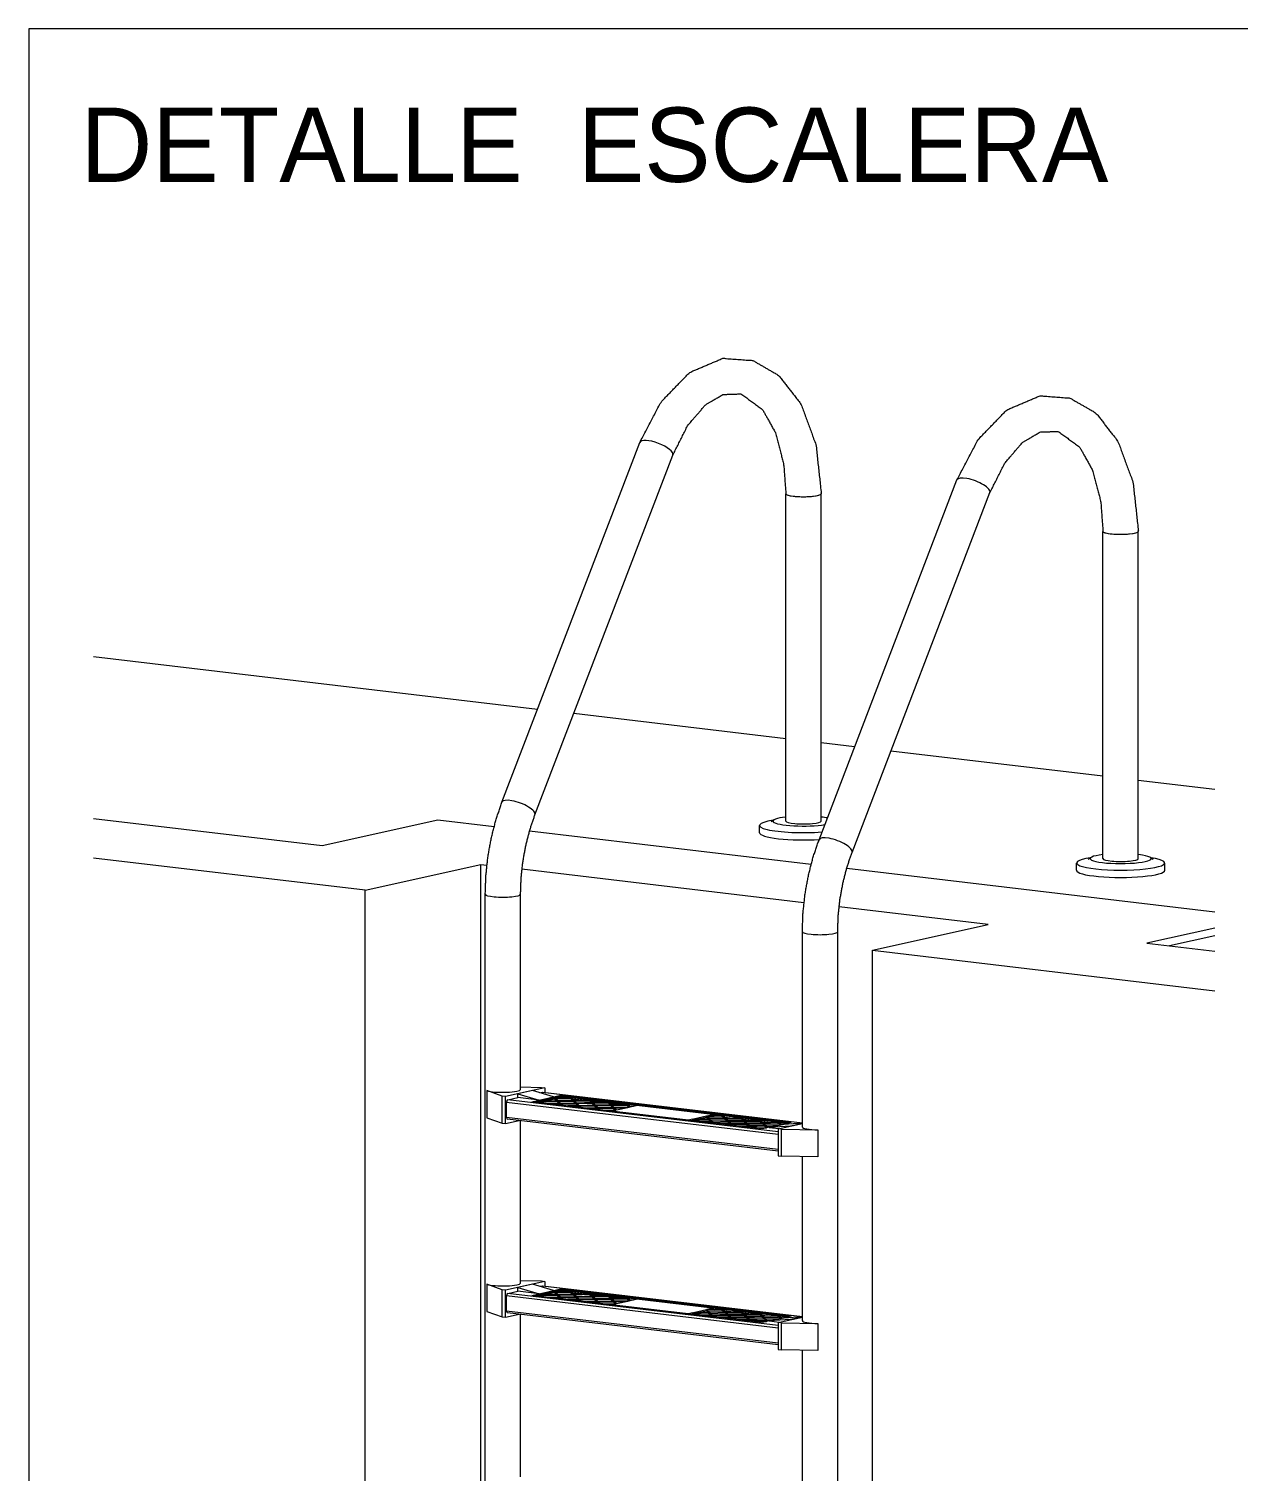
# Model space of a CAD drawing. Header units: millimetres. Extents: x 441156 to 441876, y 4514765 to 4515211.
# Drawn here: x 441280.093 to 441282.47, y 4514767.393 to 4514770.228 of the extents above; entities that cross this region are included whole.
import ezdxf

# ---------------------------------------------------------------- set-up
doc = ezdxf.new("R2010")
doc.units = ezdxf.units.MM
doc.layers.add('01_textos', color=7, linetype='Continuous')
doc.layers.add('A-DETL', color=7, linetype='Continuous', lineweight=50, true_color=0x008000)
doc.styles.add('BERNARDO', font='')
doc.styles.get('BERNARDO').set_extended_font_data('Century Gothic')

msp = doc.modelspace()

# ---------------------------------------------------------------- linework, layer by layer
at = {"layer": 'A-DETL', "color": 7, "lineweight": 18}
for p, q in [((441284.67892719, 4514770.22837952), (441280.09317569, 4514770.22837952)), ((441280.09317569, 4514770.22837952), (441280.09317569, 4514765.34544075)), ((441281.02320849, 4514768.70821246), (441281.29430952, 4514769.41542117)), ((441281.08804335, 4514768.6833587), (441281.35914437, 4514769.39056741)), ((441281.64656295, 4514768.6344166), (441281.91766397, 4514769.34162532)), ((441281.58134438, 4514768.67106201), (441281.58134438, 4514769.31433535)), ((441281.65077973, 4514768.67106201), (441281.65077973, 4514769.31433535)), ((441281.71139781, 4514768.60956284), (441281.98249883, 4514769.31677156)), ((441282.20469883, 4514768.59726616), (441282.20469883, 4514769.2405395)), ((441282.27413418, 4514768.59726616), (441282.27413418, 4514769.2405395)), ((441281.09315522, 4514768.89067926), (441280.22025547, 4514768.99401755)), ((441281.58134438, 4514768.83288496), (441281.16428932, 4514768.88225804)), ((441281.71650968, 4514768.8168834), (441281.65077973, 4514768.82466485)), ((441282.20469883, 4514768.7590891), (441281.78764378, 4514768.80846219)), ((441282.42455306, 4514768.73306164), (441282.27413418, 4514768.75086899)), ((441280.22025547, 4514768.6759727), (441280.67006687, 4514768.62272175)), ((441280.67006687, 4514768.62272175), (441280.89735936, 4514768.67331843)), ((441280.89735936, 4514768.67331843), (441281.00773268, 4514768.66025187)), ((441281.55222797, 4514768.67023131), (441281.55753569, 4514768.67322794)), ((441281.07750599, 4514768.65199175), (441281.63108713, 4514768.58645601)), ((441281.52941057, 4514768.64803997), (441281.52941057, 4514768.66239719)), ((441280.75445161, 4514768.53522715), (441280.22025547, 4514768.59846799)), ((441280.75445161, 4514768.53522715), (441280.9817441, 4514768.58582382)), ((441280.9817441, 4514766.5488944), (441280.9817441, 4514768.58582382)), ((441280.9817441, 4514768.58582382), (441280.99357207, 4514768.58442357)), ((441282.15276503, 4514768.57424411), (441282.15276503, 4514768.58860133)), ((441282.17558243, 4514768.59643545), (441282.18089014, 4514768.59943208)), ((441282.29794287, 4514768.59943208), (441282.30325058, 4514768.59643545)), ((441282.32606798, 4514768.57424411), (441282.32606798, 4514768.58860133)), ((441281.61692653, 4514768.51062771), (441281.062528, 4514768.57626021)), ((441281.70086044, 4514768.5781959), (441282.42455306, 4514768.4925215)), ((441280.75445161, 4514766.49829772), (441280.75445161, 4514768.53522715)), ((441280.9903839, 4514766.94827193), (441280.9903839, 4514768.52717733)), ((441281.05981926, 4514768.14346591), (441281.05981926, 4514768.52717733)), ((441281.97911122, 4514768.46775045), (441281.68588246, 4514768.50246436)), ((441281.61373836, 4514768.06967006), (441281.61373836, 4514768.45338148)), ((441281.68317371, 4514766.8744758), (441281.68317371, 4514768.45338148)), ((441281.75181874, 4514768.41715378), (441281.97911122, 4514768.46775045)), ((441282.42455306, 4514768.46062933), (441282.29078845, 4514768.43085252)), ((441282.42455306, 4514768.44540392), (441282.3354389, 4514768.42556657)), ((441281.75181874, 4514766.38022435), (441281.75181874, 4514768.41715378)), ((441281.75181874, 4514768.41715378), (441282.42455306, 4514768.33751208)), ((441282.29078845, 4514768.43085252), (441282.42455306, 4514768.41501679)), ((441280.9935712, 4514768.14110698), (441280.9935712, 4514768.08781807)), ((441281.02386312, 4514768.13043673), (441280.9935712, 4514768.14110698)), ((441281.10737612, 4514768.14690164), (441281.03009667, 4514768.12969877)), ((441281.08305582, 4514768.14148779), (441281.05441697, 4514768.13511261)), ((441281.05441697, 4514768.12749991), (441281.05441697, 4514768.13511261)), ((441281.05441697, 4514768.13511261), (441281.09618171, 4514768.12255559)), ((441281.05981926, 4514768.14845689), (441281.10114257, 4514768.14763959)), ((441281.08186229, 4514768.119368), (441281.13913999, 4514768.13211836)), ((441281.12482057, 4514768.12893077), (441281.08305582, 4514768.14148779)), ((441281.09760423, 4514768.13711366), (441281.10283027, 4514768.138277)), ((441281.10114257, 4514768.14763959), (441281.10737612, 4514768.14690164)), ((441281.10283027, 4514768.138277), (441281.61373836, 4514768.07779311)), ((441281.10328377, 4514768.13830142), (441281.61373836, 4514768.07787122)), ((441281.10737612, 4514768.14690164), (441281.10737612, 4514768.13781695)), ((441281.13913999, 4514768.13211836), (441281.59169533, 4514768.07854257)), ((441281.13913999, 4514768.13211836), (441281.13913999, 4514768.13021518)), ((441281.02386312, 4514768.07714781), (441281.02386312, 4514768.13043673)), ((441281.03009667, 4514768.12969877), (441281.02386312, 4514768.13043673)), ((441281.03009667, 4514768.07640985), (441281.03009667, 4514768.12969877)), ((441281.03236959, 4514768.08833487), (441281.03236959, 4514768.11878568)), ((441281.03236959, 4514768.11878568), (441281.5661815, 4514768.05559032)), ((441281.03464252, 4514768.123098), (441281.05441697, 4514768.12749991)), ((441281.5661815, 4514768.06017172), (441281.03464252, 4514768.123098)), ((441281.09618171, 4514768.12255559), (441281.05441697, 4514768.12749991)), ((441281.53441762, 4514768.0657922), (441281.08186229, 4514768.119368)), ((441281.08744359, 4514768.11870725), (441281.13913999, 4514768.13021518)), ((441281.10018813, 4514768.12026891), (441281.09118372, 4514768.11826448)), ((441281.09618171, 4514768.12255559), (441281.12482057, 4514768.12893077)), ((441281.10018813, 4514768.11836574), (441281.09676503, 4514768.11760373)), ((441281.10018813, 4514768.11836574), (441281.10018813, 4514768.12026891)), ((441281.10018813, 4514768.12026891), (441281.10353111, 4514768.11680273)), ((441281.10145899, 4514768.11704804), (441281.10018813, 4514768.11836574)), ((441281.12700864, 4514768.12623932), (441281.10147389, 4514768.12055513)), ((441281.10147389, 4514768.12055513), (441281.13174867, 4514768.12132461)), ((441281.13198734, 4514768.12107714), (441281.10171257, 4514768.12030766)), ((441281.10171257, 4514768.12030766), (441281.10529423, 4514768.11659401)), ((441281.13198734, 4514768.11917396), (441281.10350418, 4514768.11845002)), ((441281.12700864, 4514768.12433615), (441281.1111254, 4514768.12080044)), ((441281.11385113, 4514768.11558099), (441281.13672737, 4514768.11616243)), ((441281.13696604, 4514768.11591496), (441281.11561424, 4514768.11537227)), ((441281.12700864, 4514768.12433615), (441281.12700864, 4514768.12623932)), ((441281.13174867, 4514768.12132461), (441281.12700864, 4514768.12623932)), ((441281.12995706, 4514768.12127908), (441281.12700864, 4514768.12433615)), ((441281.14015261, 4514768.12916525), (441281.1282944, 4514768.12652554)), ((441281.1282944, 4514768.12652554), (441281.1564133, 4514768.12724022)), ((441281.15817642, 4514768.1270315), (441281.12853308, 4514768.12627807)), ((441281.12853308, 4514768.12627807), (441281.1332731, 4514768.12136336)), ((441281.13696604, 4514768.11401178), (441281.12884897, 4514768.11380548)), ((441281.15817642, 4514768.12512832), (441281.13032469, 4514768.12442043)), ((441281.13198734, 4514768.11917396), (441281.13198734, 4514768.12107714)), ((441281.13672737, 4514768.11616243), (441281.13198734, 4514768.12107714)), ((441281.13493576, 4514768.11611689), (441281.13198734, 4514768.11917396)), ((441281.1332731, 4514768.12136336), (441281.16354788, 4514768.12213284)), ((441281.16378656, 4514768.12188536), (441281.13351178, 4514768.12111589)), ((441281.13351178, 4514768.12111589), (441281.1382518, 4514768.11620118)), ((441281.16378656, 4514768.11998219), (441281.13530339, 4514768.11925825)), ((441281.13696604, 4514768.11401178), (441281.13696604, 4514768.11591496)), ((441281.13696604, 4514768.11591496), (441281.14030903, 4514768.11244877)), ((441281.13823691, 4514768.11269408), (441281.13696604, 4514768.11401178)), ((441281.14015261, 4514768.12726207), (441281.13794591, 4514768.12677085)), ((441281.1382518, 4514768.11620118), (441281.16852658, 4514768.11697066)), ((441281.16876526, 4514768.11672318), (441281.13849048, 4514768.11595371)), ((441281.13849048, 4514768.11595371), (441281.14207214, 4514768.11224005)), ((441281.13913999, 4514768.13021518), (441281.58611402, 4514768.07730013)), ((441281.14015261, 4514768.12726207), (441281.14015261, 4514768.12916525)), ((441281.1564133, 4514768.12724022), (441281.14015261, 4514768.12916525)), ((441281.14317857, 4514768.12690384), (441281.14015261, 4514768.12726207)), ((441281.16876526, 4514768.11482001), (441281.14028209, 4514768.11409607)), ((441281.15062904, 4514768.11122704), (441281.17350528, 4514768.11180847)), ((441281.17374396, 4514768.111561), (441281.15239215, 4514768.11101831)), ((441281.15817642, 4514768.12512832), (441281.15817642, 4514768.1270315)), ((441281.16354788, 4514768.12213284), (441281.15890672, 4514768.12694504)), ((441281.15890672, 4514768.12694504), (441281.15890672, 4514768.12504187)), ((441281.15890672, 4514768.12504187), (441281.16175627, 4514768.1220873)), ((441281.19319122, 4514768.12288627), (441281.16066983, 4514768.12673631)), ((441281.16066983, 4514768.12673631), (441281.16507232, 4514768.12217158)), ((441281.17995648, 4514768.12254989), (441281.16274195, 4514768.12458783)), ((441281.16852658, 4514768.11697066), (441281.16378656, 4514768.12188536)), ((441281.16378656, 4514768.12188536), (441281.16378656, 4514768.11998219)), ((441281.16378656, 4514768.11998219), (441281.16673497, 4514768.11692512)), ((441281.16507232, 4514768.12217158), (441281.19319122, 4514768.12288627)), ((441281.19495433, 4514768.12267754), (441281.16531099, 4514768.12192411)), ((441281.16531099, 4514768.12192411), (441281.17005102, 4514768.1170094)), ((441281.17374396, 4514768.10965783), (441281.16562688, 4514768.10945152)), ((441281.19495433, 4514768.12077437), (441281.16710261, 4514768.12006647)), ((441281.16876526, 4514768.11482001), (441281.16876526, 4514768.11672318)), ((441281.17350528, 4514768.11180847), (441281.16876526, 4514768.11672318)), ((441281.17171367, 4514768.11176294), (441281.16876526, 4514768.11482001)), ((441281.17005102, 4514768.1170094), (441281.20032579, 4514768.11777888)), ((441281.20056447, 4514768.11753141), (441281.17028969, 4514768.11676193)), ((441281.17028969, 4514768.11676193), (441281.17502972, 4514768.11184722)), ((441281.20056447, 4514768.11562823), (441281.17208131, 4514768.11490429)), ((441281.17374396, 4514768.10965783), (441281.17374396, 4514768.111561)), ((441281.17374396, 4514768.111561), (441281.17708694, 4514768.10809482)), ((441281.17501482, 4514768.10834013), (441281.17374396, 4514768.10965783)), ((441281.17502972, 4514768.11184722), (441281.20530449, 4514768.1126167)), ((441281.20554317, 4514768.11236923), (441281.17526839, 4514768.11159975)), ((441281.17526839, 4514768.11159975), (441281.17885005, 4514768.10788609)), ((441281.20554317, 4514768.11046605), (441281.17706, 4514768.10974211)), ((441281.18740695, 4514768.10687308), (441281.21028319, 4514768.10745452)), ((441281.21052187, 4514768.10720705), (441281.18917007, 4514768.10666436)), ((441281.19495433, 4514768.12077437), (441281.19495433, 4514768.12267754)), ((441281.20032579, 4514768.11777888), (441281.19568463, 4514768.12259109)), ((441281.19568463, 4514768.12259109), (441281.19568463, 4514768.12068791)), ((441281.19568463, 4514768.12068791), (441281.19853418, 4514768.11773335)), ((441281.22996913, 4514768.11853231), (441281.19744775, 4514768.12238236)), ((441281.19744775, 4514768.12238236), (441281.20185023, 4514768.11781763)), ((441281.2167344, 4514768.11819593), (441281.19951986, 4514768.12023387)), ((441281.20056447, 4514768.11562823), (441281.20056447, 4514768.11753141)), ((441281.20530449, 4514768.1126167), (441281.20056447, 4514768.11753141)), ((441281.20351288, 4514768.11257116), (441281.20056447, 4514768.11562823)), ((441281.20185023, 4514768.11781763), (441281.22996913, 4514768.11853231)), ((441281.23173224, 4514768.11832359), (441281.20208891, 4514768.11757016)), ((441281.20208891, 4514768.11757016), (441281.20682893, 4514768.11265545)), ((441281.21052187, 4514768.10530387), (441281.2024048, 4514768.10509756)), ((441281.23173224, 4514768.11642041), (441281.20388052, 4514768.11571252)), ((441281.20554317, 4514768.11046605), (441281.20554317, 4514768.11236923)), ((441281.21028319, 4514768.10745452), (441281.20554317, 4514768.11236923)), ((441281.20849158, 4514768.10740898), (441281.20554317, 4514768.11046605)), ((441281.20682893, 4514768.11265545), (441281.23710371, 4514768.11342493)), ((441281.23734238, 4514768.11317746), (441281.20706761, 4514768.11240797)), ((441281.20706761, 4514768.11240797), (441281.21180763, 4514768.10749326)), ((441281.23734238, 4514768.11127428), (441281.20885922, 4514768.11055034)), ((441281.21052187, 4514768.10530387), (441281.21052187, 4514768.10720705)), ((441281.21052187, 4514768.10720705), (441281.21386485, 4514768.10374086)), ((441281.21179273, 4514768.10398617), (441281.21052187, 4514768.10530387)), ((441281.21180763, 4514768.10749326), (441281.24208241, 4514768.10826275)), ((441281.24232108, 4514768.10801527), (441281.21204631, 4514768.10724579)), ((441281.21204631, 4514768.10724579), (441281.21562796, 4514768.10353214)), ((441281.24232108, 4514768.1061121), (441281.21383792, 4514768.10538815)), ((441281.23173224, 4514768.11642041), (441281.23173224, 4514768.11832359)), ((441281.23710371, 4514768.11342493), (441281.23246255, 4514768.11823713)), ((441281.23246255, 4514768.11823713), (441281.23246255, 4514768.11633395)), ((441281.23246255, 4514768.11633395), (441281.23531209, 4514768.11337939)), ((441281.26674704, 4514768.11417836), (441281.23422566, 4514768.1180284)), ((441281.23422566, 4514768.1180284), (441281.23862814, 4514768.11346367)), ((441281.25351231, 4514768.11384198), (441281.23629778, 4514768.11587992)), ((441281.24208241, 4514768.10826275), (441281.23734238, 4514768.11317746)), ((441281.23734238, 4514768.11317746), (441281.23734238, 4514768.11127428)), ((441281.23734238, 4514768.11127428), (441281.24029079, 4514768.10821721)), ((441281.23862814, 4514768.11346367), (441281.26674704, 4514768.11417836)), ((441281.26851015, 4514768.11396963), (441281.23886682, 4514768.1132162)), ((441281.23886682, 4514768.1132162), (441281.24360684, 4514768.10830149)), ((441281.26851015, 4514768.11206646), (441281.24065843, 4514768.11135856)), ((441281.24232108, 4514768.1061121), (441281.24232108, 4514768.10801527)), ((441281.24706111, 4514768.10310056), (441281.24232108, 4514768.10801527)), ((441281.24526949, 4514768.10305503), (441281.24232108, 4514768.1061121)), ((441281.24360684, 4514768.10830149), (441281.27388162, 4514768.10907097)), ((441281.2741203, 4514768.1088235), (441281.24384552, 4514768.10805402)), ((441281.24384552, 4514768.10805402), (441281.24858554, 4514768.10313931)), ((441281.26446879, 4514768.10667502), (441281.24563713, 4514768.10619638)), ((441281.24858554, 4514768.10313931), (441281.2741203, 4514768.1088235)), ((441281.26851015, 4514768.11206646), (441281.26851015, 4514768.11396963)), ((441281.27388162, 4514768.10907097), (441281.26924046, 4514768.11388317)), ((441281.26924046, 4514768.11388317), (441281.26924046, 4514768.11198)), ((441281.26924046, 4514768.11198), (441281.27209001, 4514768.10902543)), ((441281.27100357, 4514768.11367445), (441281.27540606, 4514768.10910972)), ((441281.28726426, 4514768.11174943), (441281.27100357, 4514768.11367445)), ((441281.27307569, 4514768.11152596), (441281.28168296, 4514768.11050699)), ((441281.27540606, 4514768.10910972), (441281.28726426, 4514768.11174943)), ((441280.9935712, 4514768.08781807), (441281.02386312, 4514768.07714781)), ((441281.02386312, 4514768.07714781), (441281.03009667, 4514768.07640985)), ((441281.03009667, 4514768.07640985), (441281.05673869, 4514768.08234053)), ((441281.5661815, 4514768.02513951), (441281.03236959, 4514768.08833487)), ((441281.5661815, 4514768.02203011), (441281.03418901, 4514768.08501007)), ((441281.05981926, 4514767.7628308), (441281.05981926, 4514768.08197583)), ((441281.22418487, 4514768.10251913), (441281.24706111, 4514768.10310056)), ((441281.24729978, 4514768.10285309), (441281.22594798, 4514768.1023104)), ((441281.23829537, 4514768.10084866), (441281.24729978, 4514768.10285309)), ((441281.39815156, 4514768.08499449), (441281.38914715, 4514768.08299006)), ((441281.39472846, 4514768.08232932), (441281.39815156, 4514768.08309132)), ((441281.39815156, 4514768.08309132), (441281.39815156, 4514768.08499449)), ((441281.39815156, 4514768.08499449), (441281.40149454, 4514768.08152831)), ((441281.39815156, 4514768.08309132), (441281.39942242, 4514768.08177362)), ((441281.42497207, 4514768.0909649), (441281.39943732, 4514768.08528071)), ((441281.39943732, 4514768.08528071), (441281.4297121, 4514768.08605019)), ((441281.42995077, 4514768.08580272), (441281.399676, 4514768.08503324)), ((441281.399676, 4514768.08503324), (441281.40325766, 4514768.08131959)), ((441281.40146761, 4514768.0831756), (441281.42995077, 4514768.08389954)), ((441281.40908883, 4514768.08552602), (441281.42497207, 4514768.08906173)), ((441281.41181456, 4514768.08030658), (441281.4346908, 4514768.08088801)), ((441281.43492947, 4514768.08064054), (441281.41357767, 4514768.08009785)), ((441281.42497207, 4514768.08906173), (441281.42497207, 4514768.0909649)), ((441281.4297121, 4514768.08605019), (441281.42497207, 4514768.0909649)), ((441281.42497207, 4514768.08906173), (441281.42792048, 4514768.08600465)), ((441281.43811604, 4514768.09389083), (441281.42625783, 4514768.09125112)), ((441281.42625783, 4514768.09125112), (441281.45437673, 4514768.0919658)), ((441281.45613984, 4514768.09175708), (441281.42649651, 4514768.09100365)), ((441281.42649651, 4514768.09100365), (441281.43123653, 4514768.08608894)), ((441281.4268124, 4514768.07853105), (441281.43492947, 4514768.07873736)), ((441281.42828812, 4514768.08914601), (441281.45613984, 4514768.0898539)), ((441281.42995077, 4514768.08389954), (441281.42995077, 4514768.08580272)), ((441281.4346908, 4514768.08088801), (441281.42995077, 4514768.08580272)), ((441281.42995077, 4514768.08389954), (441281.43289918, 4514768.08084247)), ((441281.43123653, 4514768.08608894), (441281.46151131, 4514768.08685842)), ((441281.46174999, 4514768.08661095), (441281.43147521, 4514768.08584146)), ((441281.43147521, 4514768.08584146), (441281.43621523, 4514768.08092676)), ((441281.43326682, 4514768.08398383), (441281.46174999, 4514768.08470777)), ((441281.43492947, 4514768.07873736), (441281.43492947, 4514768.08064054)), ((441281.43492947, 4514768.08064054), (441281.43827246, 4514768.07717436)), ((441281.43492947, 4514768.07873736), (441281.43620034, 4514768.07741966)), ((441281.43811604, 4514768.09198765), (441281.43590934, 4514768.09149643)), ((441281.43621523, 4514768.08092676), (441281.46649001, 4514768.08169624)), ((441281.46672869, 4514768.08144876), (441281.43645391, 4514768.08067928)), ((441281.43645391, 4514768.08067928), (441281.44003557, 4514768.07696563)), ((441281.45437673, 4514768.0919658), (441281.43811604, 4514768.09389083)), ((441281.43811604, 4514768.09389083), (441281.43811604, 4514768.09198765)), ((441281.43811604, 4514768.09198765), (441281.441142, 4514768.09162942)), ((441281.43824552, 4514768.07882165), (441281.46672869, 4514768.07954559)), ((441281.44859247, 4514768.07595262), (441281.47146871, 4514768.07653406)), ((441281.47170739, 4514768.07628658), (441281.45035558, 4514768.07574389)), ((441281.45613984, 4514768.0898539), (441281.45613984, 4514768.09175708)), ((441281.45687015, 4514768.08976745), (441281.45687015, 4514768.09167062)), ((441281.46151131, 4514768.08685842), (441281.45687015, 4514768.09167062)), ((441281.45687015, 4514768.08976745), (441281.4597197, 4514768.08681288)), ((441281.49115464, 4514768.08761185), (441281.45863326, 4514768.09146189)), ((441281.45863326, 4514768.09146189), (441281.46303575, 4514768.08689716)), ((441281.46070538, 4514768.08931341), (441281.47791991, 4514768.08727547)), ((441281.46174999, 4514768.08470777), (441281.46174999, 4514768.08661095)), ((441281.46649001, 4514768.08169624), (441281.46174999, 4514768.08661095)), ((441281.46174999, 4514768.08470777), (441281.4646984, 4514768.0816507)), ((441281.46303575, 4514768.08689716), (441281.49115464, 4514768.08761185)), ((441281.49291776, 4514768.08740312), (441281.46327442, 4514768.08664969)), ((441281.46327442, 4514768.08664969), (441281.46801445, 4514768.08173498)), ((441281.46506603, 4514768.08479205), (441281.49291776, 4514768.08549995)), ((441281.46672869, 4514768.07954559), (441281.46672869, 4514768.08144876)), ((441281.47146871, 4514768.07653406), (441281.46672869, 4514768.08144876)), ((441281.46672869, 4514768.07954559), (441281.4696771, 4514768.07648852)), ((441281.46801445, 4514768.08173498), (441281.49828922, 4514768.08250446)), ((441281.4985279, 4514768.08225699), (441281.46825312, 4514768.08148751)), ((441281.46825312, 4514768.08148751), (441281.47299315, 4514768.0765728)), ((441281.47004473, 4514768.07962987), (441281.4985279, 4514768.08035382)), ((441281.47170739, 4514768.07438341), (441281.47170739, 4514768.07628658)), ((441281.47170739, 4514768.07628658), (441281.47505037, 4514768.0728204)), ((441281.47299315, 4514768.0765728), (441281.50326792, 4514768.07734228)), ((441281.5035066, 4514768.07709481), (441281.47323182, 4514768.07632533)), ((441281.47323182, 4514768.07632533), (441281.47681348, 4514768.07261167)), ((441281.49291776, 4514768.08549995), (441281.49291776, 4514768.08740312)), ((441281.49364806, 4514768.08541349), (441281.49364806, 4514768.08731666)), ((441281.49828922, 4514768.08250446), (441281.49364806, 4514768.08731666)), ((441281.49364806, 4514768.08541349), (441281.49649761, 4514768.08245893)), ((441281.52793256, 4514768.08325789), (441281.49541118, 4514768.08710794)), ((441281.49541118, 4514768.08710794), (441281.49981366, 4514768.08254321)), ((441281.49748329, 4514768.08495946), (441281.51469783, 4514768.08292151)), ((441281.50326792, 4514768.07734228), (441281.4985279, 4514768.08225699)), ((441281.4985279, 4514768.08225699), (441281.4985279, 4514768.08035382)), ((441281.4985279, 4514768.08035382), (441281.50147631, 4514768.07729674)), ((441281.49981366, 4514768.08254321), (441281.52793256, 4514768.08325789)), ((441281.52969567, 4514768.08304917), (441281.50005234, 4514768.08229574)), ((441281.50005234, 4514768.08229574), (441281.50479236, 4514768.07738103)), ((441281.50184395, 4514768.0804381), (441281.52969567, 4514768.08114599)), ((441281.5035066, 4514768.07519163), (441281.5035066, 4514768.07709481)), ((441281.50824662, 4514768.0721801), (441281.5035066, 4514768.07709481)), ((441281.50479236, 4514768.07738103), (441281.53506714, 4514768.07815051)), ((441281.53530581, 4514768.07790304), (441281.50503104, 4514768.07713356)), ((441281.50503104, 4514768.07713356), (441281.50977106, 4514768.07221885)), ((441281.50682265, 4514768.07527592), (441281.53530581, 4514768.07599986)), ((441281.52969567, 4514768.08114599), (441281.52969567, 4514768.08304917)), ((441281.53042598, 4514768.08105953), (441281.53042598, 4514768.08296271)), ((441281.53506714, 4514768.07815051), (441281.53042598, 4514768.08296271)), ((441281.53042598, 4514768.08105953), (441281.53327552, 4514768.07810497)), ((441281.56471047, 4514768.07890394), (441281.53218909, 4514768.08275398)), ((441281.53218909, 4514768.08275398), (441281.53659157, 4514768.07818925)), ((441281.53426121, 4514768.0806055), (441281.55147574, 4514768.07856756)), ((441281.59169533, 4514768.07854257), (441281.53441762, 4514768.0657922)), ((441281.53530581, 4514768.07599986), (441281.53530581, 4514768.07790304)), ((441281.54004584, 4514768.07298833), (441281.53530581, 4514768.07790304)), ((441281.53530581, 4514768.07599986), (441281.53825422, 4514768.07294279)), ((441281.53659157, 4514768.07818925), (441281.56471047, 4514768.07890394)), ((441281.56647358, 4514768.07869521), (441281.53683025, 4514768.07794178)), ((441281.53683025, 4514768.07794178), (441281.54157027, 4514768.07302707)), ((441281.53862186, 4514768.07608414), (441281.56647358, 4514768.07679204)), ((441281.54873705, 4514768.06897979), (441281.5773759, 4514768.07535498)), ((441281.5661815, 4514768.06623433), (441281.61373836, 4514768.07682077)), ((441281.56647358, 4514768.07679204), (441281.56647358, 4514768.07869521)), ((441281.56720389, 4514768.07670558), (441281.56720389, 4514768.07860875)), ((441281.56720389, 4514768.07860875), (441281.57158524, 4514768.07406594)), ((441281.56720389, 4514768.07670558), (441281.57007413, 4514768.07372956)), ((441281.58338651, 4514768.07669297), (441281.568967, 4514768.07840003)), ((441281.568967, 4514768.07840003), (441281.572871, 4514768.07435216)), ((441281.57103912, 4514768.07625154), (441281.57780521, 4514768.07545054)), ((441281.5773759, 4514768.07535498), (441281.61373836, 4514768.0776782)), ((441281.61373836, 4514768.07682077), (441281.5905018, 4514768.07164817)), ((441281.46359031, 4514768.0741771), (441281.47170739, 4514768.07438341)), ((441281.47170739, 4514768.07438341), (441281.47297825, 4514768.07306571)), ((441281.47502343, 4514768.07446769), (441281.5035066, 4514768.07519163)), ((441281.48537038, 4514768.07159866), (441281.50824662, 4514768.0721801)), ((441281.5084853, 4514768.07193263), (441281.48713349, 4514768.07138994)), ((441281.50036823, 4514768.06982314), (441281.5084853, 4514768.07002945)), ((441281.5035066, 4514768.07519163), (441281.50645501, 4514768.07213456)), ((441281.5084853, 4514768.07002945), (441281.5084853, 4514768.07193263)), ((441281.5084853, 4514768.07193263), (441281.51182828, 4514768.06846644)), ((441281.5084853, 4514768.07002945), (441281.50975616, 4514768.06871175)), ((441281.50977106, 4514768.07221885), (441281.54004584, 4514768.07298833)), ((441281.54028451, 4514768.07274085), (441281.51000973, 4514768.07197137)), ((441281.51000973, 4514768.07197137), (441281.51359139, 4514768.06825772)), ((441281.51180135, 4514768.07011373), (441281.54028451, 4514768.07083768)), ((441281.52214829, 4514768.06724471), (441281.54323292, 4514768.06778061)), ((441281.54207934, 4514768.06749775), (441281.52391141, 4514768.06703598)), ((441281.54476472, 4514768.06809553), (441281.54028451, 4514768.07274085)), ((441281.54028451, 4514768.07274085), (441281.54028451, 4514768.07083768)), ((441281.54028451, 4514768.07083768), (441281.54323292, 4514768.06778061)), ((441281.54157027, 4514768.07302707), (441281.57018561, 4514768.07375437)), ((441281.56889985, 4514768.07346816), (441281.54180895, 4514768.0727796)), ((441281.54180895, 4514768.0727796), (441281.54605048, 4514768.06838175)), ((441281.54360056, 4514768.07092196), (441281.55924835, 4514768.07131967)), ((441281.5905018, 4514768.07164817), (441281.54873705, 4514768.06897979)), ((441281.54873705, 4514768.06897979), (441281.56817657, 4514768.06667844)), ((441281.57241504, 4514768.06549637), (441281.5661815, 4514768.06623433)), ((441281.5661815, 4514768.06623433), (441281.5661815, 4514768.01294542)), ((441281.57241504, 4514768.01220746), (441281.57241504, 4514768.06549637)), ((441281.57241504, 4514768.06549637), (441281.6442573, 4514768.06407547)), ((441281.6442573, 4514768.06407547), (441281.6442573, 4514768.01078655)), ((441281.5661815, 4514768.01294542), (441281.57241504, 4514768.01220746)), ((441281.6442573, 4514768.01078655), (441281.57241504, 4514768.01220746)), ((441281.61373836, 4514767.68903494), (441281.61373836, 4514768.01139016)), ((441281.10737612, 4514767.76626652), (441281.03009667, 4514767.74906365)), ((441281.05981926, 4514767.76782178), (441281.10114257, 4514767.76700448)), ((441281.10114257, 4514767.76700448), (441281.10737612, 4514767.76626652)), ((441281.10737612, 4514767.76626652), (441281.10737612, 4514767.75718183)), ((441280.9935712, 4514767.76047187), (441280.9935712, 4514767.70718295)), ((441281.02386312, 4514767.74980161), (441280.9935712, 4514767.76047187)), ((441281.02386312, 4514767.6965127), (441281.02386312, 4514767.74980161)), ((441281.03009667, 4514767.74906365), (441281.02386312, 4514767.74980161)), ((441281.03009667, 4514767.69577474), (441281.03009667, 4514767.74906365)), ((441281.03236959, 4514767.70769976), (441281.03236959, 4514767.73815057)), ((441281.03236959, 4514767.73815057), (441281.5661815, 4514767.67495521)), ((441281.03464252, 4514767.74246289), (441281.05441697, 4514767.7468648)), ((441281.5661815, 4514767.67953661), (441281.03464252, 4514767.74246289)), ((441281.08305582, 4514767.76085268), (441281.05441697, 4514767.7544775)), ((441281.05441697, 4514767.7468648), (441281.05441697, 4514767.7544775)), ((441281.05441697, 4514767.7544775), (441281.09618171, 4514767.74192047)), ((441281.09618171, 4514767.74192047), (441281.05441697, 4514767.7468648)), ((441281.08186229, 4514767.73873288), (441281.13913999, 4514767.75148325)), ((441281.53441762, 4514767.68515709), (441281.08186229, 4514767.73873288)), ((441281.12482057, 4514767.74829565), (441281.08305582, 4514767.76085268)), ((441281.08744359, 4514767.73807214), (441281.13913999, 4514767.74958007)), ((441281.10018813, 4514767.7396338), (441281.09118372, 4514767.73762937)), ((441281.09618171, 4514767.74192047), (441281.12482057, 4514767.74829565)), ((441281.10018813, 4514767.73773063), (441281.09676503, 4514767.73696862)), ((441281.09760423, 4514767.75647854), (441281.10283027, 4514767.75764189)), ((441281.10018813, 4514767.73773063), (441281.10018813, 4514767.7396338)), ((441281.10018813, 4514767.7396338), (441281.10353111, 4514767.73616762)), ((441281.10145899, 4514767.73641293), (441281.10018813, 4514767.73773063)), ((441281.12700864, 4514767.74560421), (441281.10147389, 4514767.73992002)), ((441281.10147389, 4514767.73992002), (441281.13174867, 4514767.7406895)), ((441281.13198734, 4514767.74044203), (441281.10171257, 4514767.73967255)), ((441281.10171257, 4514767.73967255), (441281.10529423, 4514767.73595889)), ((441281.10283027, 4514767.75764189), (441281.61373836, 4514767.697158)), ((441281.10328377, 4514767.75766631), (441281.61373836, 4514767.69723611)), ((441281.13198734, 4514767.73853885), (441281.10350418, 4514767.73781491)), ((441281.12700864, 4514767.74370103), (441281.1111254, 4514767.74016533)), ((441281.11385113, 4514767.73494588), (441281.13672737, 4514767.73552732)), ((441281.13696604, 4514767.73527985), (441281.11561424, 4514767.73473716)), ((441281.12700864, 4514767.74370103), (441281.12700864, 4514767.74560421)), ((441281.13174867, 4514767.7406895), (441281.12700864, 4514767.74560421)), ((441281.12995706, 4514767.74064396), (441281.12700864, 4514767.74370103)), ((441281.14015261, 4514767.74853013), (441281.1282944, 4514767.74589043)), ((441281.1282944, 4514767.74589043), (441281.1564133, 4514767.74660511)), ((441281.15817642, 4514767.74639638), (441281.12853308, 4514767.74564295)), ((441281.12853308, 4514767.74564295), (441281.1332731, 4514767.74072825)), ((441281.15817642, 4514767.74449321), (441281.13032469, 4514767.74378532)), ((441281.13198734, 4514767.73853885), (441281.13198734, 4514767.74044203)), ((441281.13672737, 4514767.73552732), (441281.13198734, 4514767.74044203)), ((441281.13493576, 4514767.73548178), (441281.13198734, 4514767.73853885)), ((441281.1332731, 4514767.74072825), (441281.16354788, 4514767.74149773)), ((441281.16378656, 4514767.74125025), (441281.13351178, 4514767.74048077)), ((441281.13351178, 4514767.74048077), (441281.1382518, 4514767.73556606)), ((441281.16378656, 4514767.73934708), (441281.13530339, 4514767.73862313)), ((441281.13696604, 4514767.73337667), (441281.13696604, 4514767.73527985)), ((441281.13696604, 4514767.73527985), (441281.14030903, 4514767.73181366)), ((441281.14015261, 4514767.74662696), (441281.13794591, 4514767.74613574)), ((441281.1382518, 4514767.73556606), (441281.16852658, 4514767.73633554)), ((441281.16876526, 4514767.73608807), (441281.13849048, 4514767.73531859)), ((441281.13849048, 4514767.73531859), (441281.14207214, 4514767.73160494)), ((441281.13913999, 4514767.75148325), (441281.59169533, 4514767.69790745)), ((441281.13913999, 4514767.75148325), (441281.13913999, 4514767.74958007)), ((441281.13913999, 4514767.74958007), (441281.58611402, 4514767.69666502)), ((441281.14015261, 4514767.74662696), (441281.14015261, 4514767.74853013)), ((441281.1564133, 4514767.74660511), (441281.14015261, 4514767.74853013)), ((441281.14317857, 4514767.74626873), (441281.14015261, 4514767.74662696)), ((441281.15817642, 4514767.74449321), (441281.15817642, 4514767.74639638)), ((441281.16354788, 4514767.74149773), (441281.15890672, 4514767.74630993)), ((441281.15890672, 4514767.74630993), (441281.15890672, 4514767.74440675)), ((441281.15890672, 4514767.74440675), (441281.16175627, 4514767.74145219)), ((441281.19319122, 4514767.74225116), (441281.16066983, 4514767.7461012)), ((441281.16066983, 4514767.7461012), (441281.16507232, 4514767.74153647)), ((441281.17995648, 4514767.74191478), (441281.16274195, 4514767.74395272)), ((441281.16852658, 4514767.73633554), (441281.16378656, 4514767.74125025)), ((441281.16378656, 4514767.74125025), (441281.16378656, 4514767.73934708)), ((441281.16378656, 4514767.73934708), (441281.16673497, 4514767.73629001)), ((441281.16507232, 4514767.74153647), (441281.19319122, 4514767.74225116)), ((441281.19495433, 4514767.74204243), (441281.16531099, 4514767.741289)), ((441281.16531099, 4514767.741289), (441281.17005102, 4514767.73637429)), ((441281.19495433, 4514767.74013925), (441281.16710261, 4514767.73943136)), ((441281.16876526, 4514767.7341849), (441281.16876526, 4514767.73608807)), ((441281.17350528, 4514767.73117336), (441281.16876526, 4514767.73608807)), ((441281.17005102, 4514767.73637429), (441281.20032579, 4514767.73714377)), ((441281.20056447, 4514767.7368963), (441281.17028969, 4514767.73612682)), ((441281.17028969, 4514767.73612682), (441281.17502972, 4514767.73121211)), ((441281.19495433, 4514767.74013925), (441281.19495433, 4514767.74204243)), ((441281.20032579, 4514767.73714377), (441281.19568463, 4514767.74195597)), ((441281.19568463, 4514767.74195597), (441281.19568463, 4514767.7400528)), ((441281.19568463, 4514767.7400528), (441281.19853418, 4514767.73709823)), ((441281.22996913, 4514767.7378972), (441281.19744775, 4514767.74174725)), ((441281.19744775, 4514767.74174725), (441281.20185023, 4514767.73718252)), ((441281.2167344, 4514767.73756082), (441281.19951986, 4514767.73959876)), ((441281.20056447, 4514767.73499312), (441281.20056447, 4514767.7368963)), ((441281.20530449, 4514767.73198159), (441281.20056447, 4514767.7368963)), ((441281.20185023, 4514767.73718252), (441281.22996913, 4514767.7378972)), ((441281.23173224, 4514767.73768848), (441281.20208891, 4514767.73693504)), ((441281.20208891, 4514767.73693504), (441281.20682893, 4514767.73202033)), ((441281.23173224, 4514767.7357853), (441281.20388052, 4514767.7350774)), ((441281.23173224, 4514767.7357853), (441281.23173224, 4514767.73768848)), ((441281.23710371, 4514767.73278981), (441281.23246255, 4514767.73760202)), ((441281.23246255, 4514767.73760202), (441281.23246255, 4514767.73569884)), ((441281.23246255, 4514767.73569884), (441281.23531209, 4514767.73274428)), ((441281.26674704, 4514767.73354325), (441281.23422566, 4514767.73739329)), ((441281.23422566, 4514767.73739329), (441281.23862814, 4514767.73282856)), ((441281.25351231, 4514767.73320686), (441281.23629778, 4514767.73524481)), ((441280.9935712, 4514767.70718295), (441281.02386312, 4514767.6965127)), ((441281.5661815, 4514767.6445044), (441281.03236959, 4514767.70769976)), ((441281.13696604, 4514767.73337667), (441281.12884897, 4514767.73317036)), ((441281.13823691, 4514767.73205897), (441281.13696604, 4514767.73337667)), ((441281.16876526, 4514767.7341849), (441281.14028209, 4514767.73346095)), ((441281.15062904, 4514767.73059193), (441281.17350528, 4514767.73117336)), ((441281.17374396, 4514767.73092589), (441281.15239215, 4514767.7303832)), ((441281.17374396, 4514767.72902271), (441281.16562688, 4514767.72881641)), ((441281.17171367, 4514767.73112783), (441281.16876526, 4514767.7341849)), ((441281.20056447, 4514767.73499312), (441281.17208131, 4514767.73426918)), ((441281.17374396, 4514767.72902271), (441281.17374396, 4514767.73092589)), ((441281.17374396, 4514767.73092589), (441281.17708694, 4514767.72745971)), ((441281.17501482, 4514767.72770502), (441281.17374396, 4514767.72902271)), ((441281.17502972, 4514767.73121211), (441281.20530449, 4514767.73198159)), ((441281.20554317, 4514767.73173412), (441281.17526839, 4514767.73096463)), ((441281.17526839, 4514767.73096463), (441281.17885005, 4514767.72725098)), ((441281.20554317, 4514767.72983094), (441281.17706, 4514767.729107)), ((441281.18740695, 4514767.72623797), (441281.21028319, 4514767.72681941)), ((441281.21052187, 4514767.72657193), (441281.18917007, 4514767.72602925)), ((441281.20351288, 4514767.73193605), (441281.20056447, 4514767.73499312)), ((441281.21052187, 4514767.72466876), (441281.2024048, 4514767.72446245)), ((441281.20554317, 4514767.72983094), (441281.20554317, 4514767.73173412)), ((441281.21028319, 4514767.72681941), (441281.20554317, 4514767.73173412)), ((441281.20849158, 4514767.72677387), (441281.20554317, 4514767.72983094)), ((441281.20682893, 4514767.73202033), (441281.23710371, 4514767.73278981)), ((441281.23734238, 4514767.73254234), (441281.20706761, 4514767.73177286)), ((441281.20706761, 4514767.73177286), (441281.21180763, 4514767.72685815)), ((441281.23734238, 4514767.73063917), (441281.20885922, 4514767.72991522)), ((441281.21052187, 4514767.72466876), (441281.21052187, 4514767.72657193)), ((441281.21052187, 4514767.72657193), (441281.21386485, 4514767.72310575)), ((441281.21179273, 4514767.72335106), (441281.21052187, 4514767.72466876)), ((441281.21180763, 4514767.72685815), (441281.24208241, 4514767.72762763)), ((441281.24232108, 4514767.72738016), (441281.21204631, 4514767.72661068)), ((441281.21204631, 4514767.72661068), (441281.21562796, 4514767.72289703)), ((441281.24232108, 4514767.72547699), (441281.21383792, 4514767.72475304)), ((441281.22418487, 4514767.72188402), (441281.24706111, 4514767.72246545)), ((441281.24729978, 4514767.72221798), (441281.22594798, 4514767.72167529)), ((441281.24208241, 4514767.72762763), (441281.23734238, 4514767.73254234)), ((441281.23734238, 4514767.73254234), (441281.23734238, 4514767.73063917)), ((441281.23734238, 4514767.73063917), (441281.24029079, 4514767.7275821)), ((441281.23829537, 4514767.72021354), (441281.24729978, 4514767.72221798)), ((441281.23862814, 4514767.73282856), (441281.26674704, 4514767.73354325)), ((441281.26851015, 4514767.73333452), (441281.23886682, 4514767.73258109)), ((441281.23886682, 4514767.73258109), (441281.24360684, 4514767.72766638)), ((441281.26851015, 4514767.73143134), (441281.24065843, 4514767.73072345)), ((441281.24232108, 4514767.72547699), (441281.24232108, 4514767.72738016)), ((441281.24706111, 4514767.72246545), (441281.24232108, 4514767.72738016)), ((441281.24526949, 4514767.72241991), (441281.24232108, 4514767.72547699)), ((441281.24360684, 4514767.72766638), (441281.27388162, 4514767.72843586)), ((441281.2741203, 4514767.72818839), (441281.24384552, 4514767.72741891)), ((441281.24384552, 4514767.72741891), (441281.24858554, 4514767.7225042)), ((441281.26446879, 4514767.7260399), (441281.24563713, 4514767.72556127)), ((441281.24858554, 4514767.7225042), (441281.2741203, 4514767.72818839)), ((441281.26851015, 4514767.73143134), (441281.26851015, 4514767.73333452)), ((441281.27388162, 4514767.72843586), (441281.26924046, 4514767.73324806)), ((441281.26924046, 4514767.73324806), (441281.26924046, 4514767.73134489)), ((441281.26924046, 4514767.73134489), (441281.27209001, 4514767.72839032)), ((441281.27100357, 4514767.73303934), (441281.27540606, 4514767.7284746)), ((441281.28726426, 4514767.73111431), (441281.27100357, 4514767.73303934)), ((441281.27307569, 4514767.73089085), (441281.28168296, 4514767.72987188)), ((441281.27540606, 4514767.7284746), (441281.28726426, 4514767.73111431)), ((441281.42497207, 4514767.71032979), (441281.39943732, 4514767.7046456)), ((441281.40908883, 4514767.70489091), (441281.42497207, 4514767.70842661)), ((441281.42497207, 4514767.70842661), (441281.42497207, 4514767.71032979)), ((441281.4297121, 4514767.70541508), (441281.42497207, 4514767.71032979)), ((441281.42497207, 4514767.70842661), (441281.42792048, 4514767.70536954)), ((441281.43811604, 4514767.71325571), (441281.42625783, 4514767.71061601)), ((441281.42625783, 4514767.71061601), (441281.45437673, 4514767.71133069)), ((441281.45613984, 4514767.71112197), (441281.42649651, 4514767.71036853)), ((441281.42649651, 4514767.71036853), (441281.43123653, 4514767.70545383)), ((441281.42828812, 4514767.7085109), (441281.45613984, 4514767.70921879)), ((441281.43811604, 4514767.71135254), (441281.43590934, 4514767.71086132)), ((441281.45437673, 4514767.71133069), (441281.43811604, 4514767.71325571)), ((441281.43811604, 4514767.71325571), (441281.43811604, 4514767.71135254)), ((441281.43811604, 4514767.71135254), (441281.441142, 4514767.71099431)), ((441281.45613984, 4514767.70921879), (441281.45613984, 4514767.71112197)), ((441281.45687015, 4514767.70913233), (441281.45687015, 4514767.71103551)), ((441281.46151131, 4514767.70622331), (441281.45687015, 4514767.71103551)), ((441281.45687015, 4514767.70913233), (441281.4597197, 4514767.70617777)), ((441281.49115464, 4514767.70697674), (441281.45863326, 4514767.71082678)), ((441281.45863326, 4514767.71082678), (441281.46303575, 4514767.70626205)), ((441281.46070538, 4514767.7086783), (441281.47791991, 4514767.70664036)), ((441281.46303575, 4514767.70626205), (441281.49115464, 4514767.70697674)), ((441281.49291776, 4514767.70676801), (441281.46327442, 4514767.70601458)), ((441281.49291776, 4514767.70486483), (441281.49291776, 4514767.70676801)), ((441281.49364806, 4514767.70477838), (441281.49364806, 4514767.70668155)), ((441281.49828922, 4514767.70186935), (441281.49364806, 4514767.70668155)), ((441281.02386312, 4514767.6965127), (441281.03009667, 4514767.69577474)), ((441281.03009667, 4514767.69577474), (441281.05673869, 4514767.70170541)), ((441281.5661815, 4514767.64139499), (441281.03418901, 4514767.70437496)), ((441281.05981926, 4514767.38219569), (441281.05981926, 4514767.70134072)), ((441281.39815156, 4514767.70435938), (441281.38914715, 4514767.70235495)), ((441281.39472846, 4514767.7016942), (441281.39815156, 4514767.70245621)), ((441281.39815156, 4514767.70245621), (441281.39815156, 4514767.70435938)), ((441281.39815156, 4514767.70435938), (441281.40149454, 4514767.7008932)), ((441281.39815156, 4514767.70245621), (441281.39942242, 4514767.70113851)), ((441281.39943732, 4514767.7046456), (441281.4297121, 4514767.70541508)), ((441281.42995077, 4514767.70516761), (441281.399676, 4514767.70439813)), ((441281.399676, 4514767.70439813), (441281.40325766, 4514767.70068447)), ((441281.40146761, 4514767.70254049), (441281.42995077, 4514767.70326443)), ((441281.41181456, 4514767.69967146), (441281.4346908, 4514767.7002529)), ((441281.43492947, 4514767.70000543), (441281.41357767, 4514767.69946274)), ((441281.4268124, 4514767.69789594), (441281.43492947, 4514767.69810225)), ((441281.42995077, 4514767.70326443), (441281.42995077, 4514767.70516761)), ((441281.4346908, 4514767.7002529), (441281.42995077, 4514767.70516761)), ((441281.42995077, 4514767.70326443), (441281.43289918, 4514767.70020736)), ((441281.43123653, 4514767.70545383), (441281.46151131, 4514767.70622331)), ((441281.46174999, 4514767.70597583), (441281.43147521, 4514767.70520635)), ((441281.43147521, 4514767.70520635), (441281.43621523, 4514767.70029164)), ((441281.43326682, 4514767.70334871), (441281.46174999, 4514767.70407266)), ((441281.43492947, 4514767.69810225), (441281.43492947, 4514767.70000543)), ((441281.43492947, 4514767.70000543), (441281.43827246, 4514767.69653924)), ((441281.43492947, 4514767.69810225), (441281.43620034, 4514767.69678455)), ((441281.43621523, 4514767.70029164), (441281.46649001, 4514767.70106112)), ((441281.46672869, 4514767.70081365), (441281.43645391, 4514767.70004417)), ((441281.43645391, 4514767.70004417), (441281.44003557, 4514767.69633052)), ((441281.43824552, 4514767.69818653), (441281.46672869, 4514767.69891048)), ((441281.44859247, 4514767.69531751), (441281.47146871, 4514767.69589894)), ((441281.47170739, 4514767.69565147), (441281.45035558, 4514767.69510878)), ((441281.46174999, 4514767.70407266), (441281.46174999, 4514767.70597583)), ((441281.46649001, 4514767.70106112), (441281.46174999, 4514767.70597583)), ((441281.46174999, 4514767.70407266), (441281.4646984, 4514767.70101559)), ((441281.46327442, 4514767.70601458), (441281.46801445, 4514767.70109987)), ((441281.46359031, 4514767.69354199), (441281.47170739, 4514767.6937483)), ((441281.46506603, 4514767.70415694), (441281.49291776, 4514767.70486483)), ((441281.46672869, 4514767.69891048), (441281.46672869, 4514767.70081365)), ((441281.47146871, 4514767.69589894), (441281.46672869, 4514767.70081365)), ((441281.46672869, 4514767.69891048), (441281.4696771, 4514767.69585341)), ((441281.46801445, 4514767.70109987), (441281.49828922, 4514767.70186935)), ((441281.4985279, 4514767.70162188), (441281.46825312, 4514767.7008524)), ((441281.46825312, 4514767.7008524), (441281.47299315, 4514767.69593769)), ((441281.47004473, 4514767.69899476), (441281.4985279, 4514767.6997187)), ((441281.47170739, 4514767.6937483), (441281.47170739, 4514767.69565147)), ((441281.47170739, 4514767.69565147), (441281.47505037, 4514767.69218529)), ((441281.47170739, 4514767.6937483), (441281.47297825, 4514767.69243059)), ((441281.47299315, 4514767.69593769), (441281.50326792, 4514767.69670717)), ((441281.5035066, 4514767.6964597), (441281.47323182, 4514767.69569022)), ((441281.47323182, 4514767.69569022), (441281.47681348, 4514767.69197656)), ((441281.47502343, 4514767.69383258), (441281.5035066, 4514767.69455652)), ((441281.48537038, 4514767.69096355), (441281.50824662, 4514767.69154499)), ((441281.5084853, 4514767.69129752), (441281.48713349, 4514767.69075483)), ((441281.49364806, 4514767.70477838), (441281.49649761, 4514767.70182381)), ((441281.52793256, 4514767.70262278), (441281.49541118, 4514767.70647283)), ((441281.49541118, 4514767.70647283), (441281.49981366, 4514767.7019081)), ((441281.49748329, 4514767.70432434), (441281.51469783, 4514767.7022864)), ((441281.50326792, 4514767.69670717), (441281.4985279, 4514767.70162188)), ((441281.4985279, 4514767.70162188), (441281.4985279, 4514767.6997187)), ((441281.4985279, 4514767.6997187), (441281.50147631, 4514767.69666163)), ((441281.49981366, 4514767.7019081), (441281.52793256, 4514767.70262278)), ((441281.52969567, 4514767.70241406), (441281.50005234, 4514767.70166062)), ((441281.50005234, 4514767.70166062), (441281.50479236, 4514767.69674591)), ((441281.50036823, 4514767.68918803), (441281.5084853, 4514767.68939434)), ((441281.50184395, 4514767.69980299), (441281.52969567, 4514767.70051088)), ((441281.5035066, 4514767.69455652), (441281.5035066, 4514767.6964597)), ((441281.50824662, 4514767.69154499), (441281.5035066, 4514767.6964597)), ((441281.5035066, 4514767.69455652), (441281.50645501, 4514767.69149945)), ((441281.50479236, 4514767.69674591), (441281.53506714, 4514767.69751539)), ((441281.53530581, 4514767.69726792), (441281.50503104, 4514767.69649844)), ((441281.50503104, 4514767.69649844), (441281.50977106, 4514767.69158373)), ((441281.50682265, 4514767.6946408), (441281.53530581, 4514767.69536475)), ((441281.5084853, 4514767.68939434), (441281.5084853, 4514767.69129752)), ((441281.5084853, 4514767.69129752), (441281.51182828, 4514767.68783133)), ((441281.5084853, 4514767.68939434), (441281.50975616, 4514767.68807664)), ((441281.50977106, 4514767.69158373), (441281.54004584, 4514767.69235321)), ((441281.54028451, 4514767.69210574), (441281.51000973, 4514767.69133626)), ((441281.51000973, 4514767.69133626), (441281.51359139, 4514767.68762261)), ((441281.51180135, 4514767.68947862), (441281.54028451, 4514767.69020256)), ((441281.52214829, 4514767.6866096), (441281.5433651, 4514767.68714886)), ((441281.54207934, 4514767.68686264), (441281.52391141, 4514767.68640087)), ((441281.52969567, 4514767.70051088), (441281.52969567, 4514767.70241406)), ((441281.53042598, 4514767.70042442), (441281.53042598, 4514767.7023276)), ((441281.53506714, 4514767.69751539), (441281.53042598, 4514767.7023276)), ((441281.53042598, 4514767.70042442), (441281.53327552, 4514767.69746986)), ((441281.56471047, 4514767.69826883), (441281.53218909, 4514767.70211887)), ((441281.53218909, 4514767.70211887), (441281.53659157, 4514767.69755414)), ((441281.53426121, 4514767.69997039), (441281.55147574, 4514767.69793245)), ((441281.59169533, 4514767.69790745), (441281.53441762, 4514767.68515709)), ((441281.53530581, 4514767.69536475), (441281.53530581, 4514767.69726792)), ((441281.54004584, 4514767.69235321), (441281.53530581, 4514767.69726792)), ((441281.53530581, 4514767.69536475), (441281.53825422, 4514767.69230768)), ((441281.53659157, 4514767.69755414), (441281.56471047, 4514767.69826883)), ((441281.56647358, 4514767.6980601), (441281.53683025, 4514767.69730667)), ((441281.53683025, 4514767.69730667), (441281.54157027, 4514767.69239196)), ((441281.53862186, 4514767.69544903), (441281.56647358, 4514767.69615692)), ((441281.54476472, 4514767.68746042), (441281.54028451, 4514767.69210574)), ((441281.54028451, 4514767.69210574), (441281.54028451, 4514767.69020256)), ((441281.54028451, 4514767.69020256), (441281.54325362, 4514767.68712404)), ((441281.54157027, 4514767.69239196), (441281.57018561, 4514767.69311926)), ((441281.56889985, 4514767.69283304), (441281.54180895, 4514767.69214449)), ((441281.54180895, 4514767.69214449), (441281.54605048, 4514767.68774664)), ((441281.54360056, 4514767.69028685), (441281.55924835, 4514767.69068456)), ((441281.54873705, 4514767.68834468), (441281.5773759, 4514767.69471986)), ((441281.5905018, 4514767.69101306), (441281.54873705, 4514767.68834468)), ((441281.54873705, 4514767.68834468), (441281.56817657, 4514767.68604333)), ((441281.5661815, 4514767.68559922), (441281.61373836, 4514767.69618566)), ((441281.57241504, 4514767.68486126), (441281.5661815, 4514767.68559922)), ((441281.5661815, 4514767.68559922), (441281.5661815, 4514767.6323103)), ((441281.56647358, 4514767.69615692), (441281.56647358, 4514767.6980601)), ((441281.56720389, 4514767.69607047), (441281.56720389, 4514767.69797364)), ((441281.56720389, 4514767.69797364), (441281.57158524, 4514767.69343083)), ((441281.56720389, 4514767.69607047), (441281.57007413, 4514767.69309445)), ((441281.58338651, 4514767.69605786), (441281.568967, 4514767.69776492)), ((441281.568967, 4514767.69776492), (441281.572871, 4514767.69371704)), ((441281.57103912, 4514767.69561643), (441281.57780521, 4514767.69481543)), ((441281.57241504, 4514767.63157234), (441281.57241504, 4514767.68486126)), ((441281.57241504, 4514767.68486126), (441281.6442573, 4514767.68344036)), ((441281.5773759, 4514767.69471986), (441281.61373836, 4514767.69704309)), ((441281.61373836, 4514767.69618566), (441281.5905018, 4514767.69101306)), ((441281.6442573, 4514767.68344036), (441281.6442573, 4514767.63015144)), ((441281.5661815, 4514767.6323103), (441281.57241504, 4514767.63157234)), ((441281.6442573, 4514767.63015144), (441281.57241504, 4514767.63157234)), ((441281.61373836, 4514767.30839983), (441281.61373836, 4514767.63075505))]:
    msp.add_line(p, q, dxfattribs=at)
for centre, major_axis, ratio, start_param, end_param in [((441281.32672694, 4514769.40299429), (-0.03241743, 0.01242688), 0.325130411, 3.1415926536, 6.2831853071), ((441281.32672694, 4514769.40299429), (-0.03241743, 0.01242688), 0.325130411, 3.1415926536, 6.2831853071), ((441281.9500814, 4514769.32919844), (-0.03241743, 0.01242688), 0.325130411, 3.1415926536, 6.2831853072), ((441281.9500814, 4514769.32919844), (-0.03241743, 0.01242688), 0.325130411, 3.1415926536, 6.2831853072), ((441281.61606205, 4514769.31433535), (0.03471768, 0), 0.1623367708, 3.1415926536, 6.2831853072), ((441281.61606205, 4514769.31433535), (0.03471768, 0), 0.1623367708, 3.1415926536, 4.0822967486), ((441281.61606205, 4514769.31433535), (0.03471768, 0), 0.1623367708, 4.0822967486, 6.2831853072), ((441282.23941651, 4514769.2405395), (0.03471768, 0), 0.1623367708, 3.1415926536, 6.2831853072), ((441282.23941651, 4514769.2405395), (0.03471768, 0), 0.1623367708, 3.1415926536, 4.0822967486), ((441282.23941651, 4514769.2405395), (0.03471768, 0), 0.1623367708, 4.0822967486, 6.2831853072), ((441281.05562592, 4514768.69578558), (-0.03241743, 0.01242688), 0.325130411, 3.1415926536, 6.2831853072), ((441281.05562592, 4514768.69578558), (-0.03241743, 0.01242688), 0.325130411, 3.1415926536, 6.2831853072), ((441281.61606205, 4514768.66239719), (0.08665148, 0), 0.1623367708, 2.329799878, 5.1450445724), ((441281.61606205, 4514768.67106201), (0.06002791, 0), 0.1623367708, 2.1875119368, 5.4843470523), ((441281.61606205, 4514768.67106201), (0.03471768, 0), 0.1623367708, 3.1415926536, 6.2831853072), ((441281.61606205, 4514768.67106201), (0.06002791, 0), 0.1623367708, 0.6745383566, 0.940704095), ((441281.61606205, 4514768.64803997), (0.08665148, 0), 0.1623367708, 3.1415926536, 5.0743030885), ((441281.67898038, 4514768.62198972), (-0.03241743, 0.01242688), 0.325130411, 3.1415926536, 6.2831853072), ((441281.67898038, 4514768.62198972), (-0.03241743, 0.01242688), 0.325130411, 3.1415926536, 6.2831853072), ((441282.23941651, 4514768.58860133), (0.08665148, 0), 0.1623367708, 2.329799878, 7.0949780827), ((441282.23941651, 4514768.59726616), (0.06002791, 0), 0.1623367708, 2.1875119368, 7.2238894021), ((441282.23941651, 4514768.59726616), (0.03471768, 0), 0.1623367708, 3.1415926536, 6.2831853072), ((441282.23941651, 4514768.57424411), (0.08665148, 0), 0.1623367708, 3.1415926536, 6.2831853072), ((441281.02510158, 4514768.52717733), (0.03471768, 0), 0.1623367708, 3.1415926536, 6.2831853072), ((441281.02510158, 4514768.52717733), (0.03471768, 0), 0.1623367708, 3.1415926536, 6.2831853072), ((441281.64845604, 4514768.45338148), (0.03471768, 0), 0.1623367708, 3.1415926536, 6.2831853072), ((441281.64845604, 4514768.45338148), (0.03471768, 0), 0.1623367708, 3.1415926536, 6.2831853072), ((441281.02510158, 4514768.14346591), (0.03471768, 0), 0.1623367708, 3.5734408075, 6.2831853072), ((441281.03464252, 4514768.11929165), (0.00045351, 0.00383077), 0.58140353, 0.2008733608, 1.771669688), ((441281.03464252, 4514768.08884084), (0.00045351, 0.00383077), 0.5814035301, 1.7716696879, 3.1415926535), ((441281.64845604, 4514768.06967006), (0.03471768, 0), 0.1623367708, 3.1415926536, 4.5911526897), ((441281.02510158, 4514767.7628308), (0.03471768, 0), 0.1623367708, 3.5734408075, 6.2831853072), ((441281.03464252, 4514767.73865653), (0.00045351, 0.00383077), 0.58140353, 0.200873361, 1.7716696879), ((441281.03464252, 4514767.70820573), (0.00045351, 0.00383077), 0.5814035301, 1.7716696879, 3.1415926536), ((441281.64845604, 4514767.68903494), (0.03471768, 0), 0.1623367708, 3.1415926536, 4.5911526897)]:
    msp.add_ellipse(centre, major_axis=major_axis, ratio=ratio, start_param=start_param, end_param=end_param, dxfattribs=at)
for points, knots in [([(441281.29430952, 4514769.41542117), (441281.33592918, 4514769.49490178), (441281.39255146, 4514769.5532677), (441281.45755137, 4514769.58080262), (441281.51644695, 4514769.57641457), (441281.56740363, 4514769.54698267), (441281.61099204, 4514769.49091457), (441281.64050961, 4514769.41019352), (441281.65077535, 4514769.31638588), (441281.65077973, 4514769.31433535)], [3.753559496, 3.753559496, 4.0909555161, 4.4299959942, 4.7503848737, 5.0250829164, 5.2947516635, 5.6013263061, 5.9374168845, 6.2760422731, 6.2831853072, 6.2831853072]), ([(441281.35914437, 4514769.39056741), (441281.38863598, 4514769.4489518), (441281.4232344, 4514769.48921658), (441281.45783771, 4514769.50964064), (441281.49335632, 4514769.51085899), (441281.53556232, 4514769.47988711), (441281.5609896, 4514769.43389682), (441281.57699862, 4514769.37261457), (441281.58134438, 4514769.31433535)], [3.753559496, 3.753559496, 4.0543052991, 4.3506806776, 4.6500305807, 5.004210847, 5.4405735894, 5.7421110632, 6.0381512188, 6.2831853072, 6.2831853072]), ([(441281.91766397, 4514769.34162532), (441281.95928363, 4514769.42110592), (441282.01590592, 4514769.47947184), (441282.08090583, 4514769.50700676), (441282.1398014, 4514769.50261872), (441282.19075808, 4514769.47318681), (441282.23434649, 4514769.41711872), (441282.26386406, 4514769.33639766), (441282.27412981, 4514769.24259003), (441282.27413418, 4514769.2405395)], [3.753559496, 3.753559496, 4.0909555161, 4.4299959942, 4.7503848737, 5.0250829164, 5.2947516635, 5.6013263061, 5.9374168845, 6.2760422731, 6.2831853072, 6.2831853072]), ([(441281.98249883, 4514769.31677156), (441282.01199043, 4514769.37515594), (441282.04658885, 4514769.41542072), (441282.08119217, 4514769.43584479), (441282.11671078, 4514769.43706314), (441282.15891677, 4514769.40609126), (441282.18434406, 4514769.36010096), (441282.20035307, 4514769.29881872), (441282.20469883, 4514769.2405395)], [3.753559496, 3.753559496, 4.0543052991, 4.3506806776, 4.6500305807, 5.004210847, 5.4405735894, 5.7421110632, 6.0381512188, 6.2831853072, 6.2831853072])]:
    msp.add_open_spline(points, degree=1, knots=knots, dxfattribs=at)
for points in [[(441280.9903839, 4514768.52717733), (441280.99173245, 4514768.56434852), (441280.99575425, 4514768.60151681), (441281.00239554, 4514768.63819938), (441281.01157939, 4514768.67391916), (441281.02320849, 4514768.70821246)], [(441281.05981926, 4514768.52717733), (441281.06098717, 4514768.55934339), (441281.06447711, 4514768.59159532), (441281.07023044, 4514768.6233773), (441281.07813866, 4514768.6541421), (441281.08804335, 4514768.6833587)], [(441281.61373836, 4514768.45338148), (441281.6150869, 4514768.49055267), (441281.6191087, 4514768.52772095), (441281.62574999, 4514768.56440353), (441281.63493385, 4514768.60012331), (441281.64656295, 4514768.6344166)], [(441281.68317371, 4514768.45338148), (441281.68434163, 4514768.48554753), (441281.68783157, 4514768.51779946), (441281.6935849, 4514768.54958144), (441281.70149311, 4514768.58034624), (441281.71139781, 4514768.60956284)]]:
    msp.add_open_spline(points, degree=1, dxfattribs=at)

# ---------------------------------------------------------------- texts
at = {"layer": '01_textos', "color": 5, "insert": (441280.19466696, 4514770.0736822), "char_height": 0.1461796875, "width": 4.1834847176, "attachment_point": 1, "style": 'BERNARDO'}
msp.add_mtext('DETALLE  ESCALERA', dxfattribs=at)

doc.saveas('drawing.dxf')
